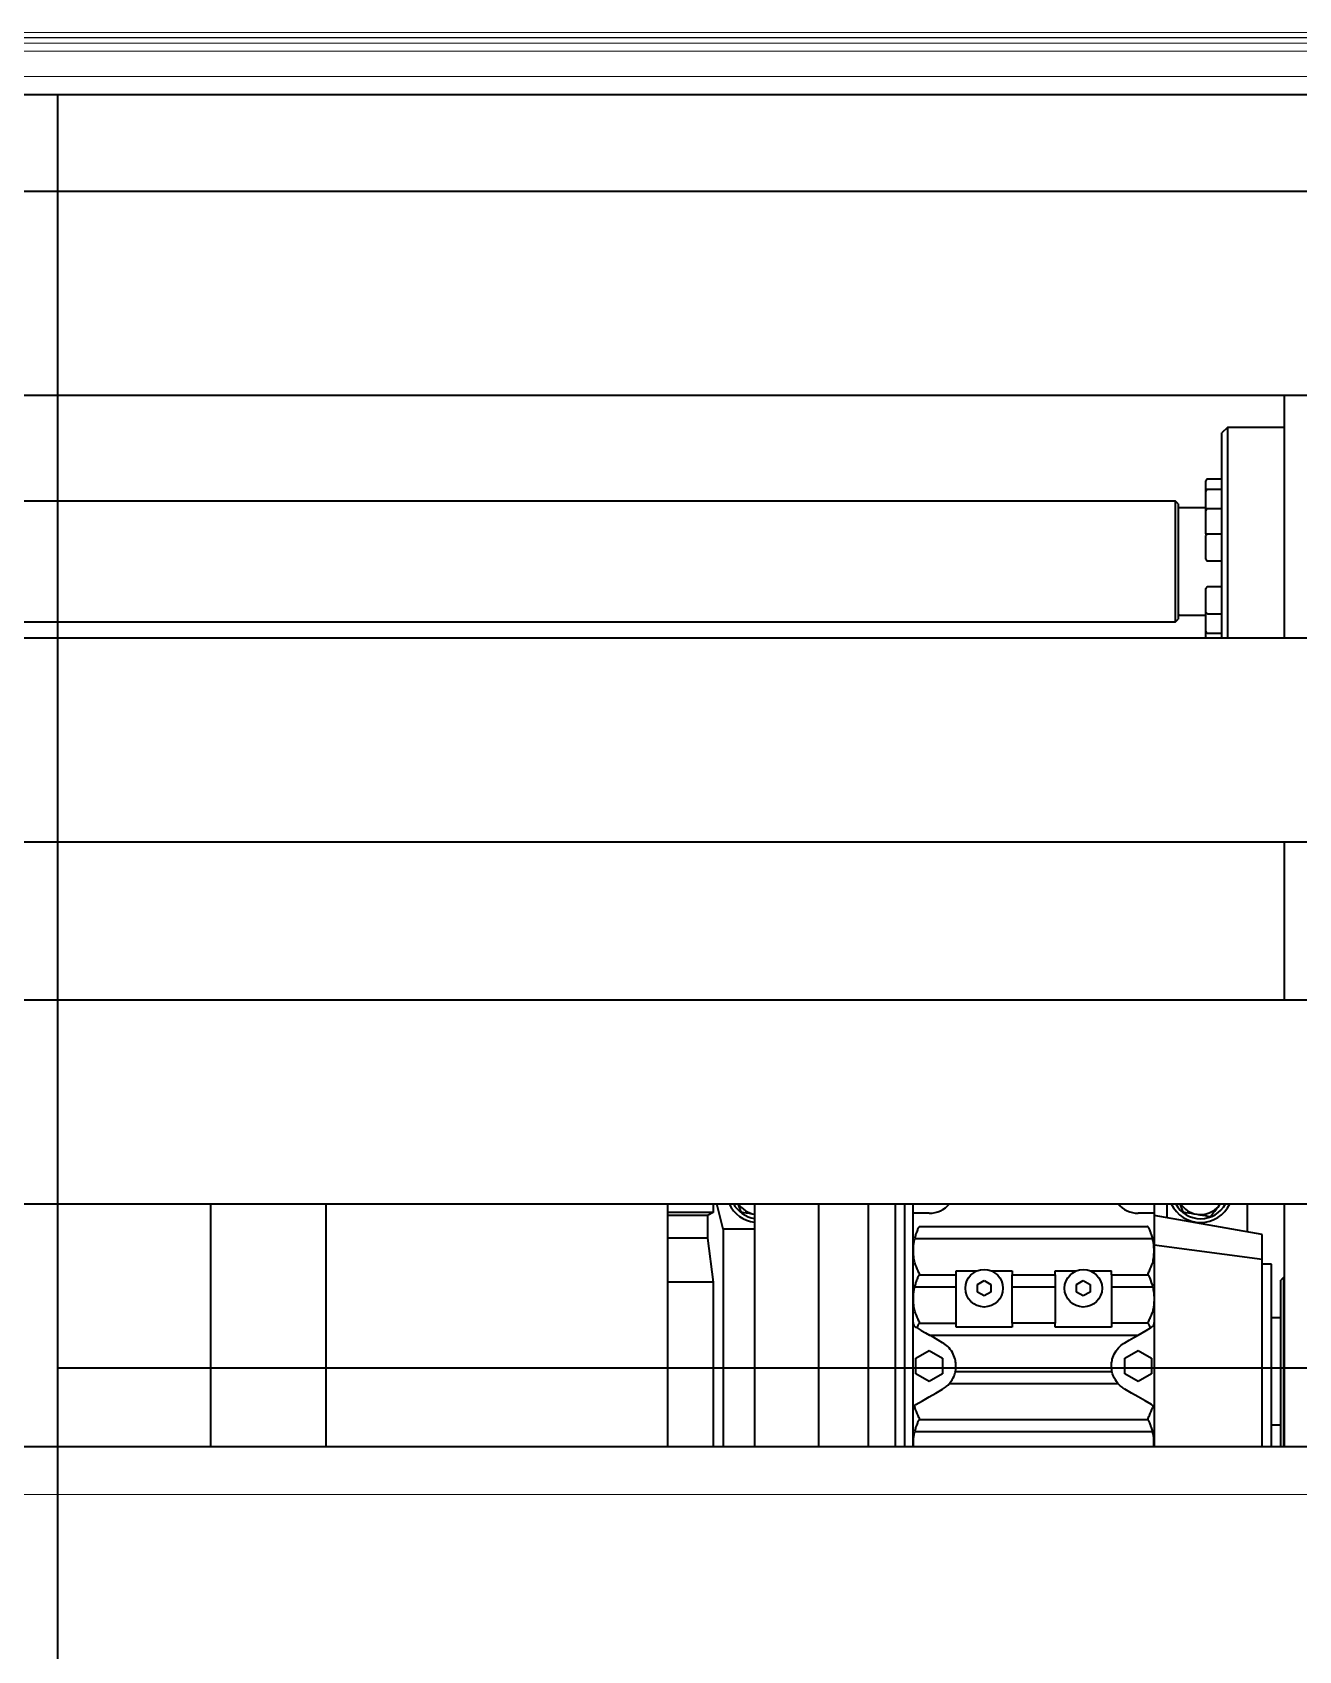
# Model space of a CAD drawing. Header units: millimetres. Extents: x 2509 to 128734, y 2492 to 91667.
# Drawn here: x 53528 to 54001, y 56474 to 57078 of the extents above; entities that cross this region are included whole.
import ezdxf
from ezdxf.enums import TextEntityAlignment as Align

# ---------------------------------------------------------------- set-up
doc = ezdxf.new("R2010")
doc.units = ezdxf.units.MM
doc.linetypes.add('CENTER', pattern=[50.8, 31.75, -6.35, 6.35, -6.35])
doc.layers.add('7标注层', color=4, linetype='Continuous')
doc.layers.add('SSH_输送系统', color=7, linetype='Continuous')
doc.layers.add('SR-输送线', color=7, linetype='Continuous', lineweight=35)
doc.styles.add('宋体', font='', dxfattribs={"width": 0.8, "height": 4})
doc.styles.get('宋体').set_extended_font_data('SimSun')

# ---------------------------------------------------------------- blocks, each defined once
blk = doc.blocks.new('*U220')
at = {"layer": 'SSH_输送系统', "lineweight": 15}
for p, q in [((22792.83, 7602.1), (25326.57, 7602.1)), ((22838.83, 7600.19), (25280.57, 7600.19)), ((22838.83, 7600.11), (25280.57, 7600.11)), ((22838.83, 7598.11), (25280.57, 7598.11)), ((22837.83, 7585.6), (25281.57, 7585.6))]:
    blk.add_line(p, q, dxfattribs=at)
at = {"layer": 'SSH_输送系统', "color": 1, "lineweight": 0}
blk.add_line((22759.7, 7056.6), (25359.7, 7056.6), dxfattribs=at)
at = {"layer": 'SSH_输送系统', "lineweight": 15}
blk.add_open_spline([(22838.83, 7595.13), (25280.57, 7595.13)], degree=1, dxfattribs=at)
at = {"layer": 'SSH_输送系统', "style": '宋体'}
blk.add_attdef('NO.', text='', height=100, dxfattribs=at).set_placement((23613.19, 7009.55), align=Align.CENTER)
blk = doc.blocks.new('非常规移栽机')
at = {"color": 1}
blk.add_line((6838.3, -10623.31), (6838.3, -11573.31), dxfattribs=at)
at = {"color": 4, "linetype": 'Continuous', "lineweight": 35}
for p, q in [((6098.8, -11068.81), (7377.3, -11068.81)), ((6380.6, -11106.7), (6380.6, -11068.81)), ((6380.8, -11076.39), (6380.8, -11068.81)), ((6381.8, -11068.81), (6381.8, -11076.98)), ((6385.3, -11068.81), (6385.3, -11097.01)), ((6388.8, -11068.81), (6388.8, -11138.84)), ((6429.06, -11082.85), (6429.06, -11068.81)), ((6519.06, -11068.81), (6519.06, -11082.85)), ((6522.3, -11159.51), (6522.3, -11068.81)), ((6525.8, -11159.51), (6525.8, -11068.81)), ((6535.8, -11159.51), (6535.8, -11068.81)), ((6554.3, -11068.81), (6554.3, -11159.51)), ((6578.3, -11159.55), (6578.3, -11068.81)), ((6589.94, -11150.01), (6589.94, -11068.81)), ((6593.68, -11130.26), (6593.68, -11068.81)), ((6610.8, -11131.52), (6610.8, -11068.81)), ((6738.3, -11139.48), (6738.3, -11068.81)), ((6781.3, -11139.48), (6781.3, -11068.81)), ((6380.8, -11132.01), (6380.8, -11076.39)), ((6381.8, -11076.98), (6381.8, -11131.01)), ((6385.3, -11077.01), (6381.8, -11077.01)), ((6518.46, -11074.51), (6429.66, -11074.51)), ((6429.06, -11115.18), (6429.06, -11082.85)), ((6429.5, -11084.09), (6429.66, -11083.51)), ((6429.5, -11084.09), (6430.06, -11084.58)), ((6516.56, -11079.01), (6431.56, -11079.01)), ((6518.63, -11084.09), (6518.06, -11084.58)), ((6518.63, -11084.09), (6518.46, -11083.51)), ((6519.06, -11082.85), (6519.06, -11115.18)), ((6430.06, -11096.13), (6435.06, -11093.24)), ((6430.06, -11101.9), (6430.06, -11096.13)), ((6435.06, -11093.24), (6440.06, -11096.13)), ((6440.06, -11096.13), (6440.06, -11101.9)), ((6505.46, -11092.51), (6442.66, -11092.51)), ((6508.06, -11096.13), (6513.06, -11093.24)), ((6508.06, -11101.9), (6508.06, -11096.13)), ((6513.06, -11093.24), (6518.06, -11096.13)), ((6518.06, -11096.13), (6518.06, -11101.9)), ((6385.3, -11097.01), (6385.3, -11137.01)), ((6435.06, -11104.79), (6430.06, -11101.9)), ((6440.06, -11101.9), (6435.06, -11104.79)), ((6503.27, -11097.01), (6444.86, -11097.01)), ((6513.06, -11104.79), (6508.06, -11101.9)), ((6518.06, -11101.9), (6513.06, -11104.79)), ((6380.6, -11159.51), (6380.6, -11106.7)), ((6431.56, -11115.01), (6445.06, -11115.01)), ((6512.98, -11110.51), (6435.14, -11110.51)), ((6445.06, -11115.01), (6445.06, -11113.5)), ((6445.06, -11113.5), (6466.06, -11113.5)), ((6445.06, -11133.01), (6445.06, -11115.01)), ((6466.06, -11113.5), (6466.06, -11115.01)), ((6466.06, -11133.01), (6466.06, -11115.01)), ((6466.06, -11115.01), (6482.06, -11115.01)), ((6482.06, -11115.01), (6482.06, -11113.51)), ((6482.06, -11113.51), (6503.06, -11113.51)), ((6482.06, -11115.01), (6482.06, -11133.01)), ((6503.06, -11113.51), (6503.06, -11115.01)), ((6503.06, -11115.01), (6503.06, -11133.01)), ((6516.56, -11115.01), (6503.06, -11115.01)), ((6381.8, -11117.01), (6385.3, -11117.01)), ((6429.06, -11156.01), (6429.06, -11115.18)), ((6519.06, -11115.18), (6519.06, -11156.01)), ((6453.06, -11126.56), (6455.56, -11125.12)), ((6453.06, -11129.45), (6453.06, -11126.56)), ((6455.56, -11125.12), (6458.06, -11126.56)), ((6458.06, -11126.56), (6458.06, -11129.45)), ((6490.06, -11126.57), (6492.56, -11125.13)), ((6490.06, -11129.46), (6490.06, -11126.57)), ((6492.56, -11125.13), (6495.06, -11126.57)), ((6495.06, -11126.57), (6495.06, -11129.46)), ((6380.6, -11132.01), (6380.8, -11132.01)), ((6380.8, -11132.01), (6381.8, -11131.01)), ((6445.06, -11128.51), (6429.66, -11128.51)), ((6445.06, -11133.01), (6431.56, -11133.01)), ((6445.06, -11133.01), (6445.06, -11134.5)), ((6455.56, -11130.89), (6453.06, -11129.45)), ((6458.06, -11129.45), (6455.56, -11130.89)), ((6482.06, -11128.51), (6466.06, -11128.51)), ((6466.06, -11133.01), (6466.06, -11134.5)), ((6482.06, -11133.01), (6466.06, -11133.01)), ((6482.06, -11134.51), (6482.06, -11133.01)), ((6492.56, -11130.9), (6490.06, -11129.46)), ((6495.06, -11129.46), (6492.56, -11130.9)), ((6518.46, -11128.51), (6503.06, -11128.51)), ((6503.06, -11133.01), (6503.06, -11134.51)), ((6516.56, -11133.01), (6503.06, -11133.01)), ((6595.8, -11146.7), (6593.68, -11130.26)), ((6593.68, -11130.26), (6610.8, -11130.26)), ((6610.8, -11137.37), (6610.8, -11131.52)), ((6385.3, -11137.01), (6388.8, -11137.01)), ((6429.06, -11144.17), (6388.8, -11138.84)), ((6388.8, -11138.84), (6388.8, -11148.01)), ((6452.97, -11134.5), (6445.06, -11134.5)), ((6466.06, -11134.5), (6458.16, -11134.5)), ((6489.97, -11134.51), (6482.06, -11134.51)), ((6503.06, -11134.51), (6495.16, -11134.51)), ((6610.8, -11159.51), (6610.8, -11137.37)), ((6738.3, -11147.57), (6738.3, -11139.48)), ((6781.3, -11147.57), (6781.3, -11139.48)), ((6388.8, -11148.01), (6429.06, -11155.11)), ((6394.3, -11148.98), (6394.3, -11159.51)), ((6518.46, -11146.51), (6429.66, -11146.51)), ((6516.56, -11151.01), (6431.56, -11151.01)), ((6578.3, -11150.01), (6589.94, -11150.01)), ((6589.94, -11150.01), (6592.31, -11159.51)), ((6595.8, -11155.18), (6595.8, -11146.7)), ((6595.8, -11146.7), (6610.8, -11146.7)), ((6738.3, -11159.51), (6738.3, -11147.57)), ((6781.3, -11159.51), (6781.3, -11147.57)), ((6419.53, -11159.51), (6418.37, -11156.46)), ((6424.3, -11154.27), (6424.3, -11159.51)), ((6429.06, -11156.01), (6431.56, -11156.01)), ((6429.06, -11159.51), (6429.06, -11156.01)), ((6431.56, -11156.01), (6435.06, -11156.01)), ((6513.06, -11156.01), (6516.56, -11156.01)), ((6516.56, -11156.01), (6519.06, -11156.01)), ((6519.06, -11156.01), (6519.06, -11159.51)), ((6584.53, -11159.51), (6583.37, -11156.46)), ((6593.68, -11156.33), (6595.8, -11155.18)), ((6593.68, -11159.51), (6593.68, -11156.33)), ((6593.68, -11156.33), (6610.8, -11156.33)), ((6595.8, -11155.18), (6610.8, -11155.18)), ((7348.3, -11159.51), (6128.3, -11159.51)), ((6404.32, -11159.51), (6404.83, -11158.83)), ((6128.3, -11235.51), (7348.3, -11235.51)), ((6380.6, -11294.51), (6380.6, -11235.51)), ((7377.3, -11294.51), (6098.8, -11294.51)), ((6098.8, -11370.51), (7377.3, -11370.51)), ((6380.6, -11411.81), (6380.6, -11370.51)), ((6401.8, -11449.13), (6401.8, -11370.51)), ((6403.8, -11370.51), (6403.8, -11447.13)), ((6409.2, -11372.38), (6403.8, -11372.38)), ((6409.8, -11370.51), (6409.8, -11372.98)), ((6409.8, -11372.98), (6409.8, -11380.26)), ((6409.2, -11379.66), (6403.8, -11379.66)), ((6419.6, -11379.13), (6409.8, -11379.13)), ((6409.8, -11380.26), (6409.8, -11389.06)), ((6421.1, -11376.63), (6420.1, -11377.63)), ((6420.1, -11420.63), (6420.1, -11377.63)), ((7214.75, -11376.63), (6421.1, -11376.63)), ((6421.1, -11376.63), (6421.1, -11421.63)), ((6403.8, -11389.66), (6409.2, -11389.66)), ((6409.2, -11399.39), (6403.8, -11399.39)), ((6409.8, -11399.99), (6409.8, -11400.74)), ((6409.8, -11400.74), (6409.8, -11408.79)), ((6403.8, -11409.39), (6409.2, -11409.39)), ((6409.8, -11409.43), (6409.8, -11411.41)), ((6380.6, -11461.21), (6380.6, -11411.81)), ((6409.8, -11411.41), (6409.8, -11418.23)), ((6403.8, -11418.83), (6409.2, -11418.83)), ((6409.8, -11418.23), (6409.8, -11420.2)), ((6409.8, -11419.13), (6419.6, -11419.13)), ((6409.8, -11420.2), (6409.8, -11425.43)), ((6420.1, -11420.63), (6421.1, -11421.63)), ((6421.1, -11421.63), (7377.3, -11421.63)), ((6403.8, -11426.03), (6409.2, -11426.03)), ((6409.8, -11425.43), (6409.8, -11429.3)), ((6403.8, -11429.9), (6409.2, -11429.9)), ((6380.6, -11449.13), (6401.8, -11449.13)), ((6401.8, -11449.13), (6403.8, -11447.13)), ((7348.3, -11461.21), (6128.3, -11461.21)), ((6128.3, -11537.21), (7348.3, -11537.21)), ((6284.3, -11573.31), (7442.3, -11573.31))]:
    blk.add_line(p, q, dxfattribs=at)
at = {"color": 4}
blk.add_line((6838.3, -11098.31), (6080.3, -11098.31), dxfattribs=at)
at = {"color": 4, "linetype": 'Continuous', "lineweight": 35}
for points in [[(6430.06, -11084.58), (6432.52, -11086), (6435.03, -11087.45), (6437.56, -11088.91), (6440.06, -11090.35)], [(6518.06, -11084.58), (6515.6, -11086), (6513.09, -11087.45), (6510.57, -11088.91), (6508.06, -11090.35)], [(6440.06, -11107.67), (6438.39, -11108.64), (6436.75, -11109.59), (6435.14, -11110.51)], [(6508.06, -11107.67), (6509.74, -11108.64), (6511.38, -11109.59), (6512.98, -11110.51)], [(6430.52, -11113.18), (6430.36, -11113.27), (6430.21, -11113.36), (6430.06, -11113.45)], [(6435.14, -11110.51), (6433.62, -11111.39), (6432.08, -11112.28), (6430.52, -11113.18)], [(6517.6, -11113.18), (6516.05, -11112.28), (6514.51, -11111.39), (6512.98, -11110.51)], [(6517.6, -11113.18), (6517.76, -11113.27), (6517.92, -11113.36), (6518.06, -11113.45)]]:
    blk.add_lwpolyline(points, dxfattribs=at)
for centre in [(6455.56, -11128), (6492.56, -11128.01)]:
    blk.add_circle(centre, 7, dxfattribs=at)
for centre, radius, start, end in [((6411.8, -11164.51), 12, 24.65971, 155.34029), ((6411.8, -11164.51), 10.55, 28.33151, 151.66849), ((6411.8, -11164.51), 9, 80.81961, 140.81961), ((6411.8, -11164.51), 9, 33.80059, 80.81961), ((6435.06, -11166.01), 10, 40.59242, 90), ((6513.06, -11166.01), 10, 90, 139.40758), ((6576.8, -11164.51), 9, 33.80059, 80.81961), ((6576.8, -11164.51), 12, 24.65971, 82.81924), ((6576.8, -11164.51), 10.55, 28.33151, 81.82598), ((6409.2, -11372.98), 0.6, 0, 90), ((6409.2, -11380.26), 0.6, 0, 90), ((6419.6, -11378.63), 0.5, 270, 0), ((6409.2, -11389.06), 0.6, 270, 0), ((6409.2, -11399.99), 0.6, 0, 90), ((6409.2, -11408.79), 0.6, 270, 0), ((6409.2, -11409.43), 0.6, 0, 32.30081), ((6409.2, -11418.23), 0.6, 270, 0), ((6419.6, -11419.63), 0.5, 0, 90), ((6409.2, -11425.43), 0.6, 270, 0), ((6409.2, -11429.3), 0.6, 270, 0)]:
    blk.add_arc(centre, radius, start, end, dxfattribs=at)
for points, knots in [([(6429.25, -11068.81), (6429.21, -11069.67), (6429.16, -11071.07), (6429.28, -11073.01), (6429.54, -11074), (6429.66, -11074.51)], [0, 0, 0, 0, 2.543051, 4.121598, 5.749388, 5.749388, 5.749388, 5.749388]), ([(6518.88, -11068.81), (6518.91, -11069.67), (6518.96, -11071.07), (6518.84, -11073.01), (6518.59, -11074), (6518.46, -11074.51)], [0, 0, 0, 0, 2.543051, 4.121598, 5.749388, 5.749388, 5.749388, 5.749388]), ([(6429.66, -11074.51), (6429.81, -11075.02), (6430.06, -11075.89), (6430.45, -11076.99), (6430.73, -11077.73), (6430.94, -11078.22), (6431.1, -11078.54), (6431.24, -11078.77), (6431.35, -11078.91), (6431.46, -11078.99), (6431.52, -11079.01), (6431.56, -11079.01), (6431.56, -11079.01)], [0, 0, 0, 0, 1.628417, 2.746118, 3.49722, 3.997196, 4.330231, 4.554215, 4.781912, 4.872126, 4.944083, 4.967762, 4.967762, 4.967762, 4.967762]), ([(6518.46, -11074.51), (6518.32, -11075.02), (6518.07, -11075.89), (6517.68, -11076.99), (6517.4, -11077.73), (6517.18, -11078.22), (6517.03, -11078.54), (6516.89, -11078.77), (6516.77, -11078.91), (6516.67, -11078.99), (6516.6, -11079.01), (6516.57, -11079.01), (6516.56, -11079.01)], [0, 0, 0, 0, 1.628417, 2.746117, 3.49722, 3.997208, 4.330229, 4.554229, 4.781907, 4.87212, 4.944077, 4.967756, 4.967756, 4.967756, 4.967756]), ([(6429.5, -11084.09), (6429.37, -11083.89), (6429.2, -11083.63), (6429.09, -11083.2), (6429.06, -11082.99), (6429.06, -11082.85), (6429.06, -11082.85)], [0, 0, 0, 0, 0.675338, 0.901636, 1.333004, 1.339906, 1.339906, 1.339906, 1.339906]), ([(6431.56, -11079.01), (6431.56, -11079.02), (6431.45, -11079.26), (6431.23, -11079.75), (6430.54, -11081.26), (6430.05, -11082.51), (6429.66, -11083.51)], [0, 0, 0, 0, 0.021463, 0.784337, 1.594777, 4.885839, 4.885839, 4.885839, 4.885839]), ([(6516.56, -11079.01), (6516.57, -11079.02), (6516.68, -11079.26), (6516.9, -11079.75), (6517.59, -11081.26), (6518.07, -11082.51), (6518.46, -11083.51)], [0, 0, 0, 0, 0.021463, 0.784337, 1.594777, 4.885839, 4.885839, 4.885839, 4.885839]), ([(6518.63, -11084.09), (6518.76, -11083.89), (6518.93, -11083.63), (6519.04, -11083.2), (6519.06, -11082.99), (6519.06, -11082.85), (6519.06, -11082.85)], [0, 0, 0, 0, 0.675349, 0.901648, 1.333018, 1.33992, 1.33992, 1.33992, 1.33992]), ([(6440.06, -11090.35), (6440.54, -11090.66), (6441.51, -11091.27), (6442.27, -11092.09), (6442.66, -11092.51)], [0, 0, 0, 0, 1.665368, 3.39375, 3.39375, 3.39375, 3.39375]), ([(6508.06, -11090.35), (6507.59, -11090.66), (6506.62, -11091.27), (6505.85, -11092.09), (6505.46, -11092.51)], [0, 0, 0, 0, 1.665368, 3.39375, 3.39375, 3.39375, 3.39375]), ([(6442.66, -11092.51), (6443.3, -11093.39), (6444.29, -11094.76), (6444.71, -11096.42), (6444.86, -11097.01)], [0, 0, 0, 0, 3.24481, 5.052666, 5.052666, 5.052666, 5.052666]), ([(6505.46, -11092.51), (6504.83, -11093.39), (6503.84, -11094.76), (6503.42, -11096.42), (6503.27, -11097.01)], [0, 0, 0, 0, 3.244826, 5.052674, 5.052674, 5.052674, 5.052674]), ([(6444.75, -11101.51), (6444.45, -11102.37), (6443.86, -11104.08), (6442.16, -11106.26), (6440.72, -11107.23), (6440.06, -11107.67)], [0, 0, 0, 0, 2.790856, 5.576387, 7.935013, 7.935013, 7.935013, 7.935013]), ([(6444.86, -11097.01), (6444.98, -11097.91), (6445.18, -11099.47), (6444.87, -11100.91), (6444.75, -11101.51)], [0, 0, 0, 0, 2.634145, 4.53387, 4.53387, 4.53387, 4.53387]), ([(6503.27, -11097.01), (6503.15, -11097.91), (6502.95, -11099.47), (6503.25, -11100.91), (6503.38, -11101.51)], [0, 0, 0, 0, 2.634145, 4.53387, 4.53387, 4.53387, 4.53387]), ([(6503.38, -11101.51), (6503.68, -11102.37), (6504.26, -11104.08), (6505.97, -11106.26), (6507.4, -11107.23), (6508.06, -11107.67)], [0, 0, 0, 0, 2.790856, 5.576387, 7.935013, 7.935013, 7.935013, 7.935013]), ([(6430.06, -11113.45), (6429.85, -11113.61), (6429.35, -11113.99), (6429.11, -11114.63), (6429.06, -11115.05), (6429.06, -11115.18), (6429.06, -11115.18)], [0, 0, 0, 0, 0.735601, 1.668193, 2.082407, 2.089636, 2.089636, 2.089636, 2.089636]), ([(6429.66, -11119.51), (6430.05, -11118.51), (6430.54, -11117.26), (6431.22, -11115.75), (6431.45, -11115.26), (6431.56, -11115.02), (6431.56, -11115.01)], [0, 0, 0, 0, 3.291062, 4.101502, 4.864375, 4.885892, 4.885892, 4.885892, 4.885892]), ([(6430.52, -11113.18), (6430.61, -11113.41), (6430.75, -11113.79), (6430.96, -11114.26), (6431.11, -11114.56), (6431.25, -11114.78), (6431.36, -11114.92), (6431.47, -11114.99), (6431.53, -11115.01), (6431.56, -11115.01), (6431.56, -11115.01)], [0, 0, 0, 0, 0.731792, 1.218753, 1.543255, 1.761804, 1.98603, 2.07475, 2.146264, 2.163113, 2.163113, 2.163113, 2.163113]), ([(6517.6, -11113.18), (6517.52, -11113.41), (6517.37, -11113.79), (6517.17, -11114.26), (6517.01, -11114.56), (6516.88, -11114.78), (6516.77, -11114.92), (6516.66, -11114.99), (6516.6, -11115.01), (6516.57, -11115.01), (6516.56, -11115.01)], [0, 0, 0, 0, 0.731781, 1.218742, 1.543244, 1.761793, 1.986038, 2.074734, 2.146247, 2.163096, 2.163096, 2.163096, 2.163096]), ([(6516.56, -11115.01), (6516.57, -11115.02), (6516.68, -11115.26), (6516.9, -11115.75), (6517.59, -11117.26), (6518.07, -11118.51), (6518.46, -11119.51)], [0, 0, 0, 0, 0.021517, 0.78439, 1.59483, 4.885892, 4.885892, 4.885892, 4.885892]), ([(6519.06, -11115.18), (6519.06, -11115.18), (6519.06, -11115.07), (6519.05, -11114.85), (6518.92, -11114.37), (6518.64, -11113.85), (6518.21, -11113.55), (6518.06, -11113.45)], [0, 0, 0, 0, 0.00723, 0.343372, 0.698822, 1.616412, 2.092186, 2.092186, 2.092186, 2.092186]), ([(6429.66, -11128.51), (6429.51, -11127.8), (6429.1, -11125.94), (6429.17, -11123.32), (6429.28, -11121.02), (6429.53, -11120.02), (6429.66, -11119.51)], [0, 0, 0, 0, 2.238134, 5.886358, 7.459949, 9.082626, 9.082626, 9.082626, 9.082626]), ([(6518.46, -11119.51), (6518.62, -11120.22), (6519.03, -11122.09), (6518.96, -11124.7), (6518.85, -11127), (6518.59, -11128), (6518.46, -11128.51)], [0, 0, 0, 0, 2.238134, 5.886358, 7.459949, 9.082626, 9.082626, 9.082626, 9.082626]), ([(6431.56, -11133.01), (6431.54, -11133.01), (6431.48, -11133), (6431.36, -11132.93), (6431.07, -11132.55), (6430.44, -11131.04), (6430, -11129.61), (6429.66, -11128.51)], [0, 0, 0, 0, 0.070689, 0.167001, 0.410926, 1.482401, 4.966467, 4.966467, 4.966467, 4.966467]), ([(6431.56, -11133.01), (6431.56, -11133.02), (6431.45, -11133.26), (6431.22, -11133.75), (6430.54, -11135.26), (6430.05, -11136.51), (6429.66, -11137.51)], [0, 0, 0, 0, 0.021517, 0.784337, 1.594829, 4.885891, 4.885891, 4.885891, 4.885891]), ([(6518.46, -11128.51), (6518.32, -11129.02), (6518.07, -11129.89), (6517.68, -11130.99), (6517.4, -11131.73), (6517.18, -11132.22), (6517.03, -11132.54), (6516.89, -11132.77), (6516.77, -11132.91), (6516.67, -11132.99), (6516.6, -11133.01), (6516.57, -11133.01), (6516.56, -11133.01)], [0, 0, 0, 0, 1.628418, 2.746118, 3.49722, 3.997208, 4.33023, 4.554229, 4.781908, 4.872089, 4.944046, 4.967725, 4.967725, 4.967725, 4.967725]), ([(6516.56, -11133.01), (6516.57, -11133.02), (6516.68, -11133.26), (6516.9, -11133.75), (6517.59, -11135.26), (6518.07, -11136.51), (6518.46, -11137.51)], [0, 0, 0, 0, 0.021517, 0.784337, 1.594829, 4.885891, 4.885891, 4.885891, 4.885891]), ([(6429.66, -11137.51), (6429.51, -11138.22), (6429.1, -11140.09), (6429.17, -11142.7), (6429.28, -11145), (6429.53, -11146), (6429.66, -11146.51)], [0, 0, 0, 0, 2.238134, 5.88636, 7.459893, 9.082625, 9.082625, 9.082625, 9.082625]), ([(6518.46, -11137.51), (6518.62, -11138.22), (6519.03, -11140.09), (6518.96, -11142.7), (6518.85, -11145), (6518.59, -11146), (6518.46, -11146.51)], [0, 0, 0, 0, 2.238134, 5.88636, 7.459893, 9.082625, 9.082625, 9.082625, 9.082625]), ([(6429.66, -11146.51), (6429.81, -11147.02), (6430.06, -11147.89), (6430.45, -11148.99), (6430.73, -11149.73), (6430.94, -11150.22), (6431.1, -11150.54), (6431.24, -11150.77), (6431.35, -11150.91), (6431.46, -11150.99), (6431.52, -11151.01), (6431.56, -11151.01), (6431.56, -11151.01)], [0, 0, 0, 0, 1.628418, 2.746118, 3.497166, 3.997196, 4.330231, 4.554215, 4.781912, 4.872094, 4.944051, 4.96773, 4.96773, 4.96773, 4.96773]), ([(6518.46, -11146.51), (6518.32, -11147.02), (6518.07, -11147.89), (6517.68, -11148.99), (6517.4, -11149.73), (6517.18, -11150.22), (6517.03, -11150.54), (6516.89, -11150.77), (6516.77, -11150.91), (6516.67, -11150.99), (6516.6, -11151.01), (6516.57, -11151.01), (6516.56, -11151.01)], [0, 0, 0, 0, 1.628418, 2.746118, 3.497166, 3.997207, 4.330229, 4.554228, 4.781907, 4.872088, 4.944045, 4.967724, 4.967724, 4.967724, 4.967724]), ([(6408.11, -11154.8), (6407.58, -11155.45), (6406.5, -11156.77), (6405.39, -11158.14), (6404.83, -11158.83)], [0, 0, 0, 0, 2.574483, 5.196134, 5.196134, 5.196134, 5.196134]), ([(6413.24, -11155.63), (6412.86, -11155.57), (6411.12, -11155.29), (6409.43, -11155.01), (6408.11, -11154.8)], [0, 0, 0, 0, 1.145056, 5.196168, 5.196168, 5.196168, 5.196168]), ([(6418.37, -11156.46), (6418.04, -11156.4), (6416.37, -11156.13), (6414.63, -11155.85), (6413.24, -11155.63)], [0, 0, 0, 0, 1.020284, 5.196158, 5.196158, 5.196158, 5.196158]), ([(6583.37, -11156.46), (6583.04, -11156.4), (6581.37, -11156.13), (6579.63, -11155.85), (6578.24, -11155.63)], [0, 0, 0, 0, 1.02027, 5.196144, 5.196144, 5.196144, 5.196144]), ([(6404.83, -11158.83), (6404.75, -11158.92), (6404.57, -11159.14), (6404.38, -11159.37), (6404.27, -11159.51)], [0, 0, 0, 0, 0.3473209, 0.8761784, 0.8761784, 0.8761784, 0.8761784])]:
    blk.add_open_spline(points, degree=3, knots=knots, dxfattribs=at)
blk = doc.blocks.new('A$C78651db9')
at = {"layer": 'SR-输送线', "rotation": 180}
blk.add_blockref('非常规移栽机', (8515.48, -6258.61), dxfattribs=at)
at = {"layer": 'SSH_输送系统', "xscale": -1}
blk.add_blockref('*U220', (26216.39, -2264.15), dxfattribs=at)

msp = doc.modelspace()

# ---------------------------------------------------------------- block references
at = {"layer": '7标注层', "linetype": 'CENTER'}
msp.add_blockref('A$C78651db9', (51860.401, 51740.213), dxfattribs=at)

doc.saveas('drawing.dxf')
